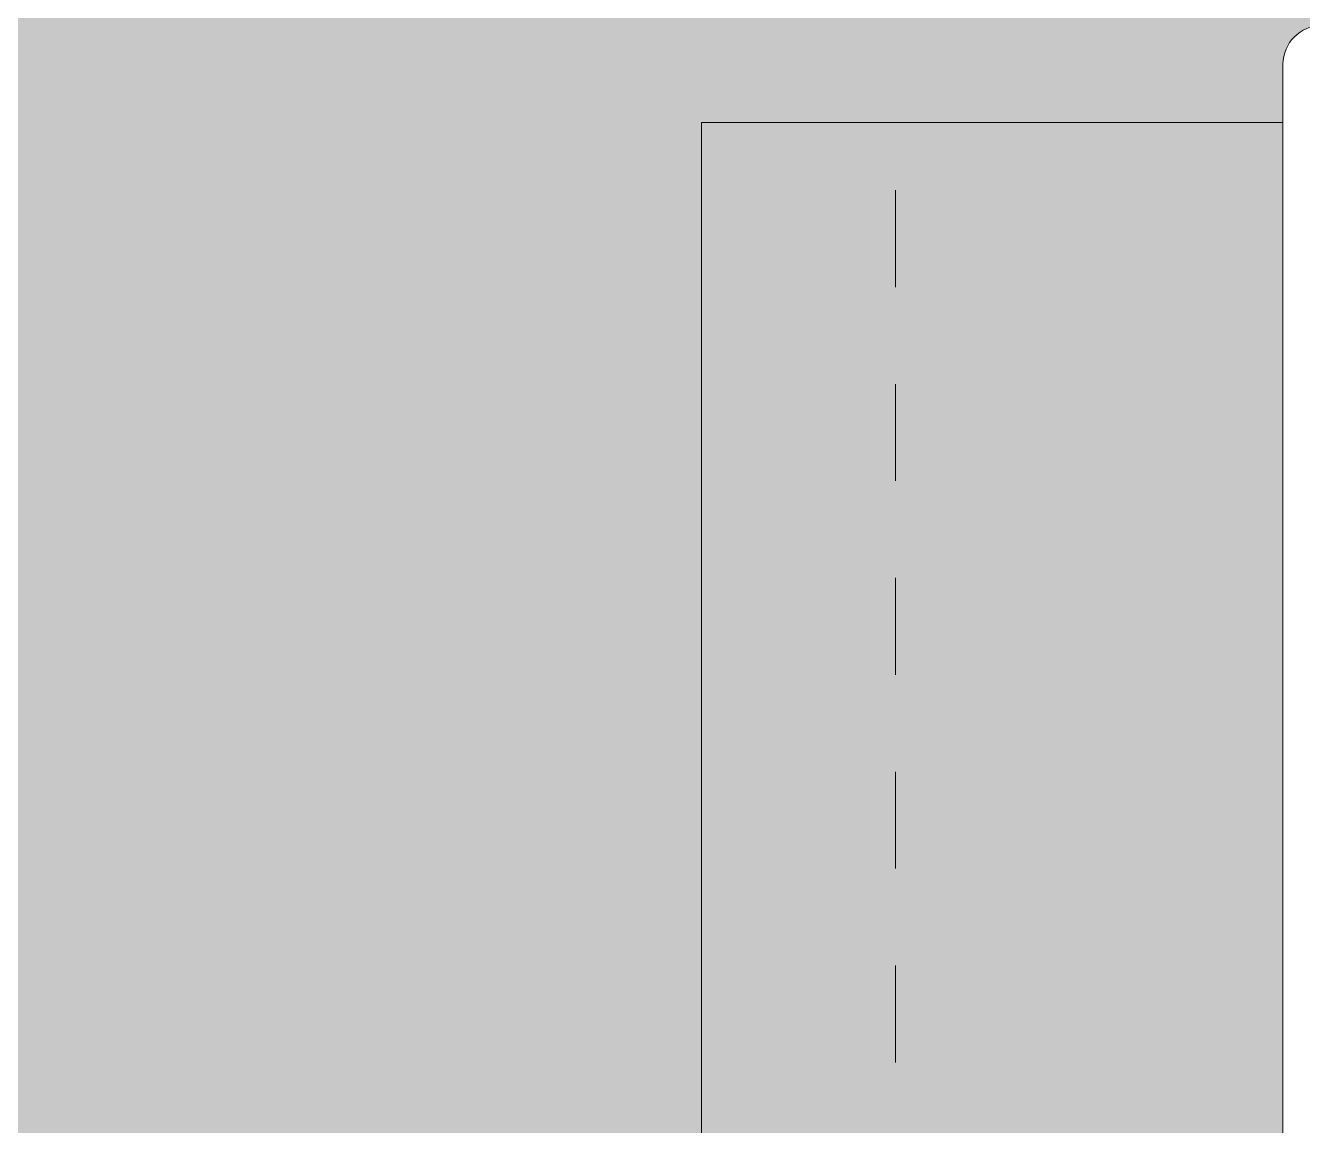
# Model space of a CAD drawing. Header units: metres. Extents: x 8 to 2416, y -346 to 476.
# Drawn here: x 136.669 to 137.987, y -187.778 to -186.643 of the extents above; entities that cross this region are included whole.
import ezdxf

# ---------------------------------------------------------------- set-up
doc = ezdxf.new("R2010")
doc.units = ezdxf.units.M
doc.linetypes.add('0', pattern=[0])
doc.linetypes.add('DASHED', pattern=[0.75, 0.5, -0.25])
doc.layers.get('0').update_dxf_attribs({"color": 250, "linetype": '0', "lineweight": 20})
for name, color, linetype, lineweight in [('01a_Mobiliario', 250, 'Continuous', 0), ('A-WALL', 250, 'Continuous', 20), ('baños', 140, 'Continuous', 0), ('PROYECCION', 9, 'DASHED', 0), ('SE-3', 253, 'Continuous', 5)]:
    doc.layers.add(name, color=color, linetype=linetype, lineweight=lineweight)

# ---------------------------------------------------------------- blocks, each defined once
blk = doc.blocks.new('PL BASE 1N NASAS 09')
at = {"layer": '01a_Mobiliario', "transparency": 33554684}
for p, q in [((-104.4311, -51.1997), (-104.4311, -52.3697)), ((-103.8311, -51.1997), (-104.4311, -51.1997))]:
    blk.add_line(p, q, dxfattribs=at)
at = {"layer": 'A-WALL'}
blk.add_line((-103.8311, -51.1397), (-103.8311, -54.9197), dxfattribs=at)
blk.add_arc((-103.7911, -51.1397), 0.04, 90, 180, dxfattribs=at)
at = {"layer": 'PROYECCION', "color": 252, "linetype": 'DASHED', "ltscale": 0.1}
blk.add_line((-104.2311, -52.3697), (-104.2311, -51.1997), dxfattribs=at)
blk = doc.blocks.new('PL MUEBLES 1N NASAS 09')
at = {"layer": 'baños'}
blk.add_blockref('PL BASE 1N NASAS 09', (162.2615, 88.2033), dxfattribs=at)

msp = doc.modelspace()

# ---------------------------------------------------------------- hatches: boundary and pattern name
at = {"layer": 'SE-3', "true_color": 0x84b4e1, "transparency": 33554508}
h = msp.add_hatch(color=151, dxfattribs=at)
h.dxf.hatch_style = 1
edge = h.paths.add_edge_path()
edge.add_line((137.96706, -184.99253), (136.67102, -184.99253))
edge.add_line((136.67102, -184.99253), (135.61639, -184.99253))
edge.add_line((135.61639, -184.99253), (135.56706, -184.99253))
edge.add_line((135.56706, -184.99253), (135.56706, -185.65253))
edge.add_arc((135.52706, -185.65253), 0.04, -90, 0, ccw=False)
edge.add_line((135.52706, -185.69253), (135.40706, -185.69253))
edge.add_arc((135.40706, -185.65253), 0.04, 180, 270, ccw=False)
edge.add_line((135.36706, -185.65253), (135.36709, -186.68104))
edge.add_arc((135.40706, -186.68253), 0.04, 90, 177.8561, ccw=False)
edge.add_line((135.40706, -186.64253), (135.52706, -186.64253))
edge.add_arc((135.52706, -186.68253), 0.04, 0, 90, ccw=False)
edge.add_line((135.56706, -186.68253), (135.56706, -188.95253))
edge.add_arc((135.52706, -188.95253), 0.04, 271.7357, 360, ccw=False)
edge.add_line((135.52828, -188.99251), (135.40706, -188.99253))
edge.add_arc((135.40706, -188.95253), 0.04, 185.01069, 270, ccw=False)
edge.add_line((135.36722, -188.95603), (135.36706, -189.99253))
edge.add_arc((135.41706, -189.99253), 0.05, 90, 180, ccw=False)
edge.add_line((135.41706, -189.94253), (135.51706, -189.94253))
edge.add_arc((135.51706, -189.99253), 0.05, -0.00018, 90.00003, ccw=False)
edge.add_line((135.56706, -189.99253), (135.56706, -190.52253))
edge.add_arc((135.63706, -190.52253), 0.07, 180, 270)
edge.add_line((135.63706, -190.59253), (137.89206, -190.59549))
edge.add_arc((137.89206, -190.52046), 0.07503, 270, 358.41682)
edge.add_line((137.96706, -190.52253), (137.96706, -184.99253))
h = msp.add_hatch(color=151, dxfattribs=at)
h.dxf.hatch_style = 1
edge = h.paths.add_edge_path()
edge.add_line((142.76706, -184.99253), (142.5671, -184.99253))
edge.add_line((142.5671, -184.99253), (139.27102, -184.99253))
edge.add_line((139.27102, -184.99253), (138.21639, -184.99253))
edge.add_line((138.21639, -184.99253), (138.16706, -184.99253))
edge.add_line((138.16706, -184.99253), (138.16706, -185.65253))
edge.add_arc((138.12706, -185.65253), 0.04, -85.55876, 0, ccw=False)
edge.add_line((138.13016, -185.69241), (138.00706, -185.69253))
edge.add_arc((138.00706, -185.65253), 0.04, 184.45464, 270, ccw=False)
edge.add_line((137.96719, -185.65564), (137.96706, -186.68253))
edge.add_arc((138.00706, -186.68253), 0.04, 90, 180, ccw=False)
edge.add_line((138.00706, -186.64253), (138.12706, -186.64253))
edge.add_arc((138.12706, -186.68253), 0.04, 0, 90, ccw=False)
edge.add_line((138.16706, -186.68253), (138.16706, -190.52253))
edge.add_arc((138.23706, -190.52253), 0.07, 180, 270)
edge.add_line((138.23706, -190.59253), (142.46099, -190.59253))
edge.add_line((142.46099, -190.59253), (142.7671, -190.59253))
edge.add_line((142.7671, -190.59253), (142.76709, -189.59249))
edge.add_line((142.76709, -189.59249), (142.96854, -189.59249))
edge.add_line((142.96854, -189.59249), (142.96854, -185.99249))
edge.add_line((142.96854, -185.99249), (142.76708, -185.99249))
edge.add_line((142.76708, -185.99249), (142.76706, -184.99253))

# ---------------------------------------------------------------- block references
msp.add_blockref('PL MUEBLES 1N NASAS 09', (79.53659, -223.74611))

doc.saveas('drawing.dxf')
